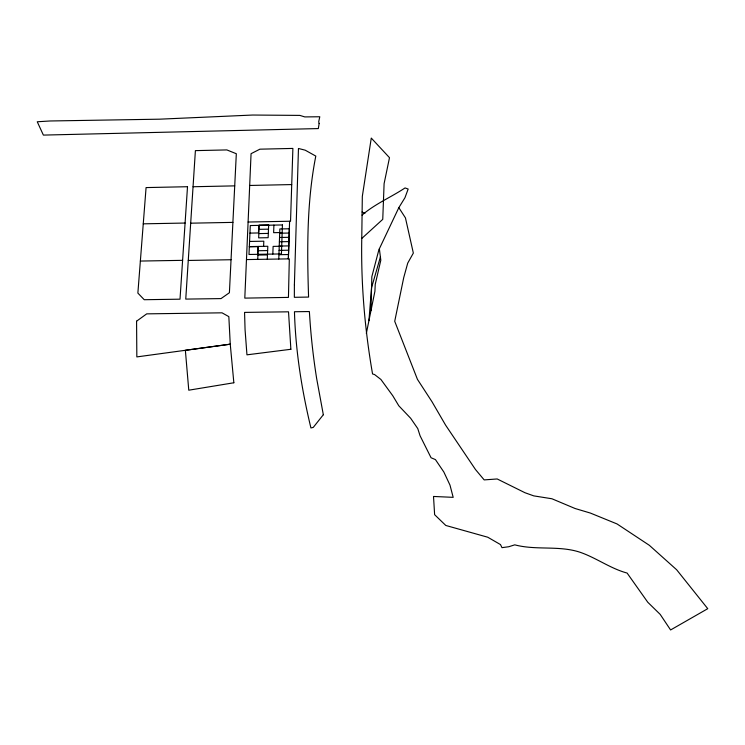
<?xml version="1.0" encoding="UTF-8"?>
<svg xmlns="http://www.w3.org/2000/svg" width="745" height="745" viewBox="0 0 745 745"><rect width="100%" height="100%" fill="white"/><g stroke="black" fill="none" stroke-linecap="round" stroke-linejoin="round"><path stroke-width="1.12" d="M361.763 238.474L362.321 196.401L371.271 138.076L389.495 157.679L384.103 183.633L382.753 219.347L361.763 238.474C360.906 283.836 364.799 329.281 372.556 373.971L374.53 374.53L380.9 379.456L392.773 395.744L398.798 405.783L410.681 418.29L417.768 428.58L420.078 435.788L431.066 457.756L435.434 459.6L443.852 472.023L449.98 485.097L453.183 497.343L433.515 496.459L434.624 514.683L445.789 525.458L487.742 537.22L500.491 544.576L501.981 547.659L508.788 546.728L514.767 544.846C536.149 550.518 558.75 545.284 579.843 552.185C596.186 557.754 610.481 568.593 627.104 573.054L647.768 602.239L660.191 614.383L670.602 629.963L707.75 608.684L676.656 569.767L649.323 545.293L617.018 523.931L590.347 513.054L575.093 508.509L551.915 498.759L533.746 495.872L524.927 492.706L497.185 478.961L484.175 479.901L475.459 469.49L445.594 425.134L432.007 401.751L417.442 379.354L394.72 321.3L403.725 277.624L407.72 263.134L413.345 253.095L405.448 217.894L398.826 207.659L404.954 197.723L408.158 189.044L405.056 187.936C390.874 197.341 374.949 203.944 362.023 215.128M366.335 333.462L370.973 310.59L371.829 276.721L378.888 249.761L398.826 207.659M289.591 221.246L288.362 258.869L289.33 228.78L279.85 228.948L278.779 259.027M248.113 222.029L290.541 221.228L292.887 148.423L259.884 149.177L251.065 153.684L244.798 298.121L288.445 297.395L289.321 258.86L246.483 259.577M272.828 254.073L273.117 246.39L281.685 246.241M273.909 225.102L273.629 232.682L282.159 232.524M267.297 259.223L267.809 246.269L249.342 246.586M263.609 246.344L263.814 241.194L249.575 241.445M257.556 254.334L257.882 246.651L249.333 246.8M258.785 225.381L258.459 232.952L249.947 233.111M257.742 259.381L258.292 246.437M232.896 222.383L229.404 292.72L221.023 298.596L185.756 299.099L195.395 150.63L226.852 149.922L236.323 153.731L232.896 222.383L190.692 223.183M368.933 320.657L371.55 287.728L380.406 256.932M370.973 310.59L374.912 291.295L375.229 284.413L380.816 260.182L379.373 248.877M249.705 185.468L291.705 184.574M193.057 186.744L234.731 185.868M143.254 223.835L185.086 223.044M259.009 229.339L268.479 229.162M258.832 233.595L268.312 233.418M279.692 233.213L289.2 233.045M279.543 237.487L289.06 237.32M279.394 241.771L288.92 241.603M279.235 246.074L288.781 245.906M258.105 250.739L267.641 250.571M279.086 250.376L288.641 250.218M257.928 255.051L267.464 254.892M278.937 254.697L288.501 254.539M140.349 261.057L182.6 260.34M188.262 260.452L231.043 259.726M362.07 211.99L364.892 213.396M294.387 284.897L294.349 297.311L308.579 297.069C307.07 250.003 306.67 202.491 315.796 156.087L305.199 150.183L298.466 148.478L294.387 284.897M136.577 321.188L136.838 356.911L230.252 344.181L228.836 316.634L222.029 312.826L146.709 313.859L136.577 321.188M282.429 224.943L281.424 253.924L248.988 254.473L250.292 225.539L282.429 224.943M268.647 224.916L268.144 237.692L258.655 237.86L259.195 225.092L268.647 224.916M187.507 186.716L180.011 299.183L144.241 299.714L137.872 293.083L146.076 187.582L187.507 186.716M319.158 123.456L318.32 128.578L43.378 135.096L37.25 121.77L50.092 120.979L159.57 119.181L252.676 115.037L299.863 115.401L304.798 116.918L319.782 116.76L318.702 121.808L319.158 123.456M323.33 414.742L313.245 427.416L310.916 427.956C301.753 389.858 295.56 350.96 294.461 311.745L309.361 311.55L310.162 323.125A905.389 711.512 26.4 0 0 316.69 378.739L323.33 414.742M233.846 382.772L188.774 390.194L185.365 350.308L230.252 344.181L233.846 382.772M290.876 349.284L246.949 354.834L245.068 329.728L244.565 312.397L288.52 311.82L290.876 349.284"/></g></svg>
